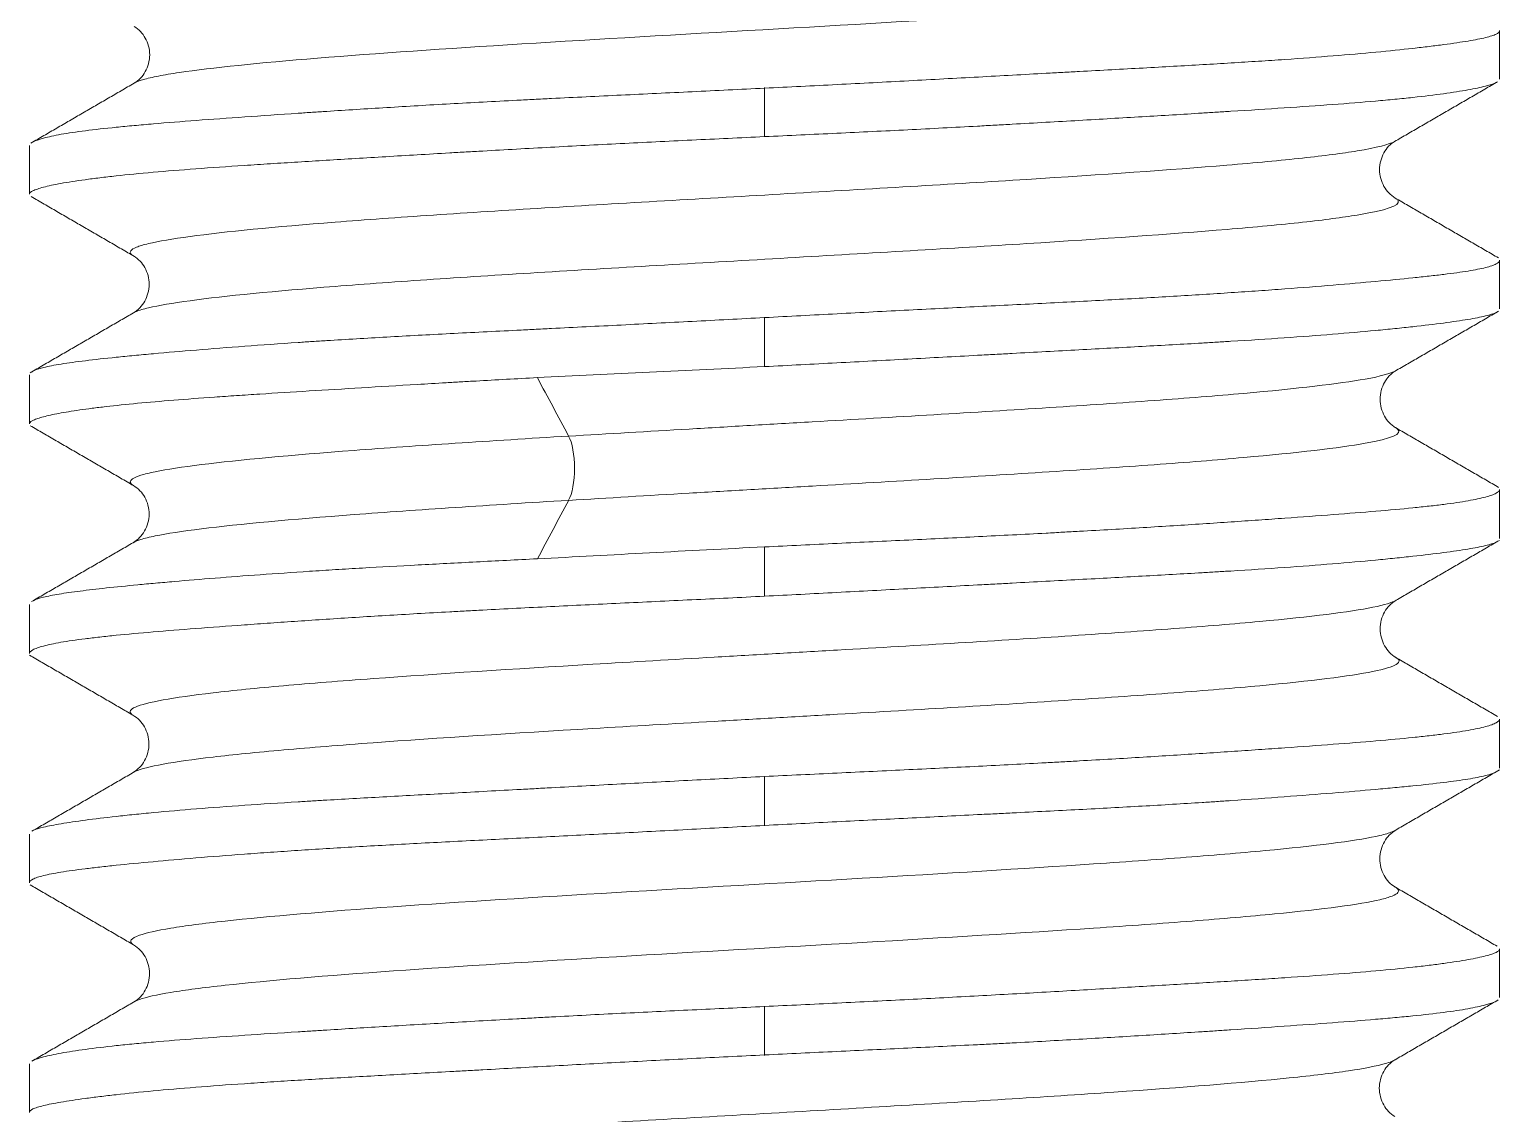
# Model space of a CAD drawing. Extents: x 840 to 1630, y 0 to 579.
# Drawn here: x 1364.63 to 1372.63, y 173.58 to 179.48 of the extents above; entities that cross this region are included whole.
import ezdxf

# ---------------------------------------------------------------- set-up
doc = ezdxf.new("R2010")
doc.units = 0
doc.header["$LTSCALE"] = 10
doc.header["$MEASUREMENT"] = 0
doc.layers.add('1', color=7, linetype='CONTINUOUS')

msp = doc.modelspace()

# ---------------------------------------------------------------- linework, layer by layer
at = {"layer": '1', "color": 7, "linetype": 'Continuous', "lineweight": 18}
for p, q in [((1372.6302, 179.2057), (1372.6302, 179.4705)), ((1364.6302, 178.8453), (1364.6302, 178.5802)), ((1372.6302, 177.9551), (1372.6302, 178.2204)), ((1364.6302, 177.5958), (1364.6302, 177.3301)), ((1372.6302, 176.7051), (1372.6302, 176.9712)), ((1364.6302, 176.3458), (1364.6302, 176.0805)), ((1372.6302, 175.4558), (1372.6302, 175.7212)), ((1364.6302, 175.0965), (1364.6302, 174.8312)), ((1372.6302, 174.2063), (1372.6302, 174.4713)), ((1364.6302, 173.8457), (1364.6302, 173.581))]:
    msp.add_line(p, q, dxfattribs=at)
at = {"layer": '1', "color": 7, "linetype": 'Continuous', "lineweight": 13}
for p, q in [((1368.6302, 178.8915), (1368.6302, 179.16)), ((1368.6302, 177.6415), (1368.6302, 177.91)), ((1368.6302, 176.3916), (1368.6302, 176.66)), ((1368.6302, 175.1415), (1368.6302, 175.41)), ((1368.6302, 173.8915), (1368.6302, 174.16))]:
    msp.add_line(p, q, dxfattribs=at)
at = {"layer": '1', "color": 7, "linetype": 'Continuous', "lineweight": 18}
for points, knots in [([(1365.1958, 179.1818), (1365.207, 179.1891), (1365.241, 179.2029), (1365.2995, 179.2167), (1365.365, 179.2297), (1365.4032, 179.2361), (1365.7951, 179.2944), (1366.4812, 179.3461), (1368.1368, 179.4496), (1369.1062, 179.5014), (1370.04, 179.5596), (1370.1416, 179.5661), (1370.3394, 179.579), (1370.6284, 179.5984), (1371.2401, 179.6437), (1371.6303, 179.6825), (1371.8512, 179.7149), (1371.8901, 179.7214), (1371.957, 179.7343), (1372.041, 179.7537), (1372.0892, 179.7802), (1372.0745, 179.8003), (1372.0629, 179.8074)], [0, 0, 0, 0, 0.03512, 0.066146, 0.066146, 0.097171, 0.097171, 0.345371, 0.345371, 0.593571, 0.593571, 0.624597, 0.624597, 0.655622, 0.717672, 0.841772, 0.841772, 0.872797, 0.872797, 0.903822, 0.965872, 1, 1, 1, 1]), ([(1365.1997, 179.4928), (1365.2262, 179.4767), (1365.2655, 179.4364), (1365.2941, 179.3384), (1365.2653, 179.2404), (1365.2259, 179.2001), (1365.1993, 179.184)], [0, 0, 0, 0, 0.252498, 0.499937, 0.747419, 1, 1, 1, 1]), ([(1372.6302, 179.4695), (1372.6301, 179.4633), (1372.6239, 179.4572), (1372.608, 179.4495), (1372.6044, 179.4479), (1372.5963, 179.4448), (1372.5831, 179.4402), (1372.5663, 179.4356), (1372.528, 179.4264), (1372.4964, 179.4202), (1372.4209, 179.4076), (1372.3771, 179.4011), (1372.3021, 179.391), (1372.2755, 179.3876), (1372.2333, 179.3824), (1372.2188, 179.3807), (1372.1892, 179.3772), (1372.1135, 179.3686), (1371.9623, 179.3531), (1371.8073, 179.3396), (1371.6419, 179.3264), (1371.5541, 179.3199), (1371.4375, 179.3118), (1371.4139, 179.3102), (1371.3662, 179.307), (1371.2939, 179.3023), (1371.2196, 179.2976), (1371.0681, 179.2883), (1370.8589, 179.2761), (1370.6351, 179.2639), (1370.4617, 179.2545), (1370.403, 179.2513), (1370.3135, 179.2464), (1370.2835, 179.2448), (1370.2233, 179.2415), (1370.1931, 179.2399), (1370.0416, 179.2315), (1369.7957, 179.2179), (1369.5431, 179.2042), (1369.351, 179.1939), (1369.2866, 179.1905), (1369.1568, 179.1837), (1369.0914, 179.1803), (1368.8943, 179.1701), (1368.7625, 179.1635), (1368.6304, 179.157)], [0, 0, 0, 0, 0.061707, 0.061707, 0.077345, 0.077345, 0.092983, 0.12426, 0.12426, 0.186813, 0.186813, 0.249366, 0.249366, 0.280642, 0.280642, 0.29628, 0.29628, 0.311919, 0.374471, 0.437024, 0.437024, 0.499577, 0.499577, 0.515215, 0.515215, 0.530854, 0.56213, 0.56213, 0.624683, 0.687236, 0.687236, 0.718512, 0.718512, 0.73415, 0.73415, 0.749789, 0.749789, 0.812341, 0.874894, 0.874894, 0.906171, 0.906171, 0.937447, 0.937447, 1, 1, 1, 1]), ([(1368.6304, 179.157), (1368.4983, 179.1504), (1368.3672, 179.1441), (1368.1073, 179.1316), (1367.8496, 179.1194), (1367.5961, 179.1072), (1367.439, 179.0994), (1367.4077, 179.0979), (1367.3451, 179.0947), (1367.3139, 179.0931), (1367.2207, 179.0883), (1367.1593, 179.0851), (1366.9777, 179.0753), (1366.7418, 179.0619), (1366.5182, 179.0481), (1366.3552, 179.0378), (1366.2749, 179.0326), (1366.1963, 179.0275), (1366.1443, 179.0241), (1366.1185, 179.0224), (1365.9911, 179.0139), (1365.8941, 179.0072), (1365.7096, 178.9942), (1365.5346, 178.9815), (1365.3786, 178.9691), (1365.2872, 178.9614), (1365.2693, 178.9599), (1365.2339, 178.9568), (1365.2166, 178.9552), (1365.1658, 178.9506), (1365.1334, 178.9475), (1365.0408, 178.9383), (1364.9851, 178.9321), (1364.8853, 178.9193), (1364.8413, 178.9127), (1364.7842, 178.9025), (1364.7667, 178.8991), (1364.7346, 178.8922), (1364.7201, 178.8887), (1364.6816, 178.8783), (1364.6624, 178.8714), (1364.6475, 178.8635), (1364.6455, 178.8624), (1364.6438, 178.8613)], [0, 0, 0, 0, 0.065944, 0.065944, 0.131887, 0.197831, 0.197831, 0.214316, 0.214316, 0.230802, 0.230802, 0.263774, 0.263774, 0.329718, 0.395661, 0.395661, 0.428633, 0.445119, 0.445119, 0.461605, 0.461605, 0.527548, 0.527548, 0.593492, 0.659435, 0.659435, 0.675921, 0.675921, 0.692407, 0.692407, 0.725379, 0.725379, 0.791322, 0.791322, 0.857266, 0.857266, 0.890238, 0.890238, 0.923209, 0.923209, 0.989153, 0.989153, 1, 1, 1, 1]), ([(1368.6301, 178.8932), (1368.7623, 178.8994), (1368.8933, 178.9055), (1369.1532, 178.9179), (1369.2821, 178.9241), (1369.5377, 178.937), (1369.6644, 178.9437), (1369.8214, 178.9522), (1369.8527, 178.9539), (1369.9153, 178.9574), (1369.9465, 178.9591), (1370.0397, 178.9643), (1370.101, 178.9678), (1370.2827, 178.9781), (1370.5186, 178.9918), (1370.7422, 179.0051), (1370.9052, 179.0149), (1370.9855, 179.0198), (1371.0641, 179.0246), (1371.1161, 179.0279), (1371.1419, 179.0295), (1371.2694, 179.0374), (1371.3664, 179.0436), (1371.5509, 179.0559), (1371.7259, 179.068), (1371.8819, 179.0804), (1371.9733, 179.0884), (1371.9912, 179.09), (1372.0266, 179.0933), (1372.0439, 179.0949), (1372.0947, 179.0999), (1372.1271, 179.1032), (1372.2196, 179.1134), (1372.3311, 179.1271), (1372.4191, 179.1408), (1372.4762, 179.151), (1372.4937, 179.1544), (1372.5258, 179.1612), (1372.5403, 179.1646), (1372.5789, 179.1746), (1372.5981, 179.181), (1372.6122, 179.1881), (1372.6135, 179.1887), (1372.6147, 179.1894)], [0, 0, 0, 0, 0.066201, 0.066201, 0.132402, 0.132402, 0.198603, 0.198603, 0.215153, 0.215153, 0.231703, 0.231703, 0.264804, 0.264804, 0.331005, 0.397206, 0.397206, 0.430306, 0.446857, 0.446857, 0.463407, 0.463407, 0.529608, 0.529608, 0.595809, 0.66201, 0.66201, 0.67856, 0.67856, 0.69511, 0.69511, 0.728211, 0.728211, 0.794412, 0.860613, 0.860613, 0.893713, 0.893713, 0.926814, 0.926814, 0.993015, 0.993015, 1, 1, 1, 1]), ([(1364.6302, 178.5802), (1364.6303, 178.5863), (1364.6366, 178.5923), (1364.6524, 178.6002), (1364.6561, 178.6018), (1364.6641, 178.605), (1364.6685, 178.6066), (1364.683, 178.6115), (1364.6942, 178.6148), (1364.7324, 178.6248), (1364.7957, 178.6385), (1364.8834, 178.6522), (1364.9584, 178.6625), (1364.9849, 178.6659), (1365.0271, 178.6711), (1365.0416, 178.6728), (1365.0712, 178.6762), (1365.1469, 178.6846), (1365.2981, 178.6993), (1365.4532, 178.7118), (1365.6186, 178.7242), (1365.7064, 178.7304), (1365.823, 178.7381), (1365.8466, 178.7396), (1365.8943, 178.7427), (1365.9666, 178.7473), (1366.0409, 178.752), (1366.1924, 178.7613), (1366.297, 178.7676), (1366.5135, 178.7807), (1366.6254, 178.7875), (1366.7987, 178.7978), (1366.8575, 178.8013), (1366.9469, 178.8065), (1366.9769, 178.8082), (1367.0371, 178.8117), (1367.0673, 178.8134), (1367.2188, 178.822), (1367.4646, 178.8357), (1367.7173, 178.8488), (1367.9094, 178.8585), (1367.9739, 178.8618), (1368.1036, 178.8681), (1368.169, 178.8713), (1368.3662, 178.8808), (1368.498, 178.887), (1368.6301, 178.8932)], [0, 0, 0, 0, 0.061707, 0.061707, 0.077346, 0.077346, 0.092984, 0.092984, 0.12426, 0.12426, 0.186813, 0.249366, 0.249366, 0.280642, 0.280642, 0.296281, 0.296281, 0.311919, 0.374472, 0.437024, 0.437024, 0.499577, 0.499577, 0.515215, 0.515215, 0.530854, 0.56213, 0.56213, 0.624683, 0.624683, 0.687236, 0.687236, 0.718512, 0.718512, 0.73415, 0.73415, 0.749789, 0.749789, 0.812341, 0.874894, 0.874894, 0.906171, 0.906171, 0.937447, 0.937447, 1, 1, 1, 1]), ([(1365.1979, 178.2432), (1365.1805, 178.2529), (1365.1715, 178.2691), (1365.1972, 178.2852), (1365.2292, 178.2982), (1365.2509, 178.3046), (1365.3325, 178.324), (1365.5611, 178.3629), (1366.0325, 178.4082), (1366.4618, 178.4405), (1366.6403, 178.4534), (1366.7331, 178.4599), (1367.0202, 178.4793), (1367.6303, 178.5181), (1368.309, 178.557), (1368.9817, 178.5958), (1369.205, 178.6087), (1369.6409, 178.6346), (1370.2791, 178.6734), (1371.0243, 178.7252), (1371.4394, 178.764), (1371.677, 178.7899), (1371.7762, 178.8028), (1371.9619, 178.8333), (1372.0314, 178.8509), (1372.0618, 178.8685)], [0, 0, 0, 0, 0.046442, 0.077487, 0.077487, 0.108531, 0.108531, 0.17062, 0.294797, 0.325841, 0.325841, 0.356886, 0.356886, 0.418974, 0.543152, 0.543152, 0.60524, 0.60524, 0.667329, 0.791506, 0.853595, 0.853595, 0.915684, 0.915684, 1, 1, 1, 1]), ([(1372.0625, 178.5592), (1372.0359, 178.5753), (1371.9963, 178.6157), (1371.9674, 178.7137), (1371.9957, 178.8117), (1372.035, 178.8521), (1372.0615, 178.8682)], [0, 0, 0, 0, 0.252647, 0.500199, 0.747613, 1, 1, 1, 1]), ([(1365.1929, 177.9321), (1365.1981, 177.9354), (1365.2049, 177.9388), (1365.2292, 177.9486), (1365.2509, 177.9551), (1365.3325, 177.9745), (1365.5612, 178.0133), (1366.0326, 178.0586), (1366.4619, 178.091), (1366.6405, 178.1039), (1366.7332, 178.1104), (1367.0204, 178.1298), (1367.6305, 178.1686), (1368.3092, 178.2074), (1368.9819, 178.2462), (1369.2051, 178.2592), (1369.641, 178.2851), (1370.2792, 178.3239), (1371.0245, 178.3756), (1371.4396, 178.4144), (1371.6771, 178.4403), (1371.7762, 178.4533), (1372.0126, 178.4921), (1372.1014, 178.5223), (1372.0729, 178.5524), (1372.0664, 178.5567)], [0, 0, 0, 0, 0.016157, 0.016157, 0.047228, 0.047228, 0.109371, 0.233656, 0.264728, 0.264728, 0.295799, 0.295799, 0.357942, 0.482227, 0.482227, 0.54437, 0.54437, 0.606512, 0.730798, 0.792941, 0.792941, 0.855083, 0.855083, 0.979369, 1, 1, 1, 1]), ([(1365.1972, 178.2436), (1365.2238, 178.2274), (1365.263, 178.187), (1365.2913, 178.0889), (1365.2624, 177.9908), (1365.223, 177.9503), (1365.1964, 177.9342)], [0, 0, 0, 0, 0.252332, 0.499781, 0.747392, 1, 1, 1, 1]), ([(1372.6302, 178.22), (1372.6301, 178.2133), (1372.6239, 178.2067), (1372.608, 178.1985), (1372.6044, 178.1968), (1372.5963, 178.1935), (1372.5831, 178.1886), (1372.5663, 178.1837), (1372.5281, 178.1742), (1372.4648, 178.1618), (1372.3771, 178.1496), (1372.3021, 178.1404), (1372.2755, 178.1373), (1372.2333, 178.1326), (1372.2188, 178.131), (1372.1892, 178.1279), (1372.174, 178.1263), (1372.0966, 178.1184), (1372.0294, 178.112), (1371.8847, 178.0987), (1371.8072, 178.0919), (1371.6419, 178.0781), (1371.554, 178.0712), (1371.4375, 178.0626), (1371.4139, 178.0609), (1371.3662, 178.0574), (1371.2939, 178.0523), (1371.2196, 178.0473), (1371.0682, 178.0373), (1370.8589, 178.0242), (1370.6352, 178.0116), (1370.4618, 178.0023), (1370.403, 177.9992), (1370.2837, 177.993), (1370.2235, 177.9899), (1370.0416, 177.9807), (1369.9187, 177.9746), (1369.6693, 177.9622), (1369.543, 177.9559), (1369.3509, 177.946), (1369.2865, 177.9427), (1369.1567, 177.9359), (1369.0913, 177.9325), (1368.8942, 177.9221), (1368.7624, 177.9151), (1368.6303, 177.9082)], [0, 0, 0, 0, 0.061709, 0.061709, 0.077347, 0.077347, 0.092985, 0.124262, 0.124262, 0.186814, 0.249367, 0.249367, 0.280644, 0.280644, 0.296282, 0.296282, 0.31192, 0.31192, 0.374473, 0.374473, 0.437025, 0.437025, 0.499578, 0.499578, 0.515216, 0.515216, 0.530854, 0.562131, 0.562131, 0.624684, 0.687236, 0.687236, 0.718513, 0.718513, 0.749789, 0.749789, 0.812342, 0.812342, 0.874895, 0.874895, 0.906171, 0.906171, 0.937447, 0.937447, 1, 1, 1, 1]), ([(1368.6302, 177.6415), (1368.7623, 177.6482), (1368.8933, 177.655), (1369.1532, 177.6687), (1369.4108, 177.6825), (1369.6643, 177.6961), (1369.8213, 177.7046), (1369.8526, 177.7063), (1369.9152, 177.7097), (1369.9464, 177.7114), (1370.0396, 177.7164), (1370.1009, 177.7197), (1370.2826, 177.7295), (1370.5185, 177.7422), (1370.7422, 177.7545), (1370.9052, 177.7636), (1370.9856, 177.7682), (1371.0642, 177.7728), (1371.1162, 177.7759), (1371.142, 177.7775), (1371.2694, 177.7852), (1371.3665, 177.7914), (1371.551, 177.8042), (1371.6385, 177.8108), (1371.8039, 177.8243), (1371.8819, 177.8312), (1371.9732, 177.8398), (1371.9912, 177.8415), (1372.0265, 177.845), (1372.0438, 177.8468), (1372.0947, 177.8519), (1372.127, 177.8554), (1372.2196, 177.8656), (1372.3311, 177.8789), (1372.4191, 177.8918), (1372.4762, 177.9013), (1372.4937, 177.9045), (1372.5258, 177.9108), (1372.5403, 177.9139), (1372.5789, 177.9232), (1372.5981, 177.9293), (1372.6123, 177.9361), (1372.6136, 177.9368), (1372.6148, 177.9375)], [0, 0, 0, 0, 0.066186, 0.066186, 0.132371, 0.198557, 0.198557, 0.215104, 0.215104, 0.23165, 0.23165, 0.264743, 0.264743, 0.330928, 0.397114, 0.397114, 0.430207, 0.446753, 0.446753, 0.4633, 0.4633, 0.529486, 0.529486, 0.595671, 0.595671, 0.661857, 0.661857, 0.678403, 0.678403, 0.69495, 0.69495, 0.728043, 0.728043, 0.794228, 0.860414, 0.860414, 0.893507, 0.893507, 0.9266, 0.9266, 0.992785, 0.992785, 1, 1, 1, 1]), ([(1368.6303, 177.9082), (1368.4982, 177.9013), (1368.3672, 177.8944), (1368.1074, 177.881), (1367.8497, 177.8678), (1367.5962, 177.8551), (1367.4392, 177.8472), (1367.4078, 177.8457), (1367.3453, 177.8425), (1367.314, 177.841), (1367.2208, 177.8363), (1367.1595, 177.8332), (1366.9778, 177.824), (1366.7418, 177.8118), (1366.5182, 177.7994), (1366.3551, 177.7897), (1366.3016, 177.7864), (1366.2224, 177.7814), (1366.1962, 177.7797), (1366.1443, 177.7763), (1366.1185, 177.7746), (1365.991, 177.766), (1365.894, 177.7591), (1365.7095, 177.7454), (1365.5346, 177.7317), (1365.3786, 177.7184), (1365.2873, 177.7101), (1365.2693, 177.7085), (1365.234, 177.7052), (1365.2166, 177.7036), (1365.1658, 177.6987), (1365.1335, 177.6955), (1365.0409, 177.686), (1364.9293, 177.6736), (1364.8413, 177.6615), (1364.7842, 177.6523), (1364.7667, 177.6492), (1364.7346, 177.6429), (1364.7201, 177.6397), (1364.6815, 177.6301), (1364.6624, 177.6236), (1364.6477, 177.6159), (1364.6459, 177.6149), (1364.6443, 177.6139)], [0, 0, 0, 0, 0.066015, 0.066015, 0.132031, 0.198046, 0.198046, 0.21455, 0.21455, 0.231054, 0.231054, 0.264061, 0.264061, 0.330077, 0.396092, 0.396092, 0.4291, 0.4291, 0.445603, 0.445603, 0.462107, 0.462107, 0.528123, 0.528123, 0.594138, 0.660153, 0.660153, 0.676657, 0.676657, 0.693161, 0.693161, 0.726169, 0.726169, 0.792184, 0.858199, 0.858199, 0.891207, 0.891207, 0.924215, 0.924215, 0.99023, 0.99023, 1, 1, 1, 1]), ([(1367.394, 177.5814), (1367.5949, 177.5915), (1367.7984, 177.6013), (1368.2105, 177.621), (1368.4191, 177.6309), (1368.6302, 177.6415)], [0, 0, 0, 0, 0.5, 0.5, 1, 1, 1, 1]), ([(1367.5643, 177.263), (1367.7777, 177.2759), (1368.1074, 177.2953), (1368.4428, 177.3147), (1368.6666, 177.3277), (1368.7787, 177.3342), (1369.337, 177.3665), (1369.9978, 177.4053), (1370.6677, 177.4506), (1370.924, 177.47), (1371.087, 177.483), (1371.1646, 177.4894), (1371.5307, 177.5218), (1371.7551, 177.5477), (1371.9819, 177.5885), (1372.0381, 177.6035), (1372.0648, 177.6185)], [0, 0, 0, 0, 0.109194, 0.163791, 0.163791, 0.218388, 0.218388, 0.436776, 0.54597, 0.600568, 0.600568, 0.655165, 0.655165, 0.873553, 0.873553, 1, 1, 1, 1]), ([(1372.0643, 177.309), (1372.038, 177.3252), (1371.999, 177.3657), (1371.9706, 177.4638), (1371.9991, 177.5619), (1372.0384, 177.6024), (1372.065, 177.6186)], [0, 0, 0, 0, 0.252444, 0.500067, 0.747619, 1, 1, 1, 1]), ([(1364.6302, 177.3299), (1364.6302, 177.3311), (1364.6316, 177.3378), (1364.6405, 177.3445), (1364.6564, 177.3518), (1364.6599, 177.3533), (1364.6676, 177.3563), (1364.68, 177.3607), (1364.6954, 177.3653), (1364.7297, 177.3744), (1364.7856, 177.3868), (1364.8611, 177.3992), (1364.9252, 177.4084), (1364.9592, 177.413), (1364.996, 177.4176), (1365.0211, 177.4207), (1365.034, 177.4222), (1365.1001, 177.4298), (1365.2144, 177.4417), (1365.4111, 177.4587), (1365.5589, 177.4698), (1365.6762, 177.4781), (1365.7163, 177.4808), (1365.7987, 177.4864), (1365.8411, 177.4891), (1365.9704, 177.4975), (1366.0596, 177.503), (1366.244, 177.5144), (1366.3391, 177.5202), (1366.5352, 177.5322), (1366.6362, 177.5383), (1366.7922, 177.5475), (1366.8449, 177.5506), (1366.9252, 177.5553), (1366.9521, 177.5569), (1367.0062, 177.56), (1367.1421, 177.5677), (1367.281, 177.5754), (1367.394, 177.5815)], [0, 0, 0, 0, 0.0145, 0.084893, 0.084893, 0.102491, 0.102491, 0.120089, 0.155286, 0.155286, 0.225679, 0.296072, 0.296072, 0.331268, 0.348866, 0.348866, 0.366464, 0.366464, 0.436857, 0.50725, 0.577643, 0.577643, 0.612839, 0.612839, 0.648036, 0.648036, 0.718429, 0.718429, 0.788821, 0.788821, 0.859214, 0.859214, 0.894411, 0.894411, 0.912009, 0.912009, 0.929607, 1, 1, 1, 1]), ([(1367.5645, 176.9134), (1367.7779, 176.9264), (1368.1076, 176.9458), (1368.443, 176.9652), (1368.6668, 176.9781), (1368.7789, 176.9846), (1369.3371, 177.017), (1369.9979, 177.0558), (1370.6678, 177.1011), (1370.9241, 177.1205), (1371.0871, 177.1334), (1371.1647, 177.1399), (1371.5308, 177.1722), (1371.7551, 177.1981), (1372.0424, 177.2499), (1372.1054, 177.2757), (1372.0732, 177.3036), (1372.0704, 177.3056), (1372.067, 177.3075)], [0, 0, 0, 0, 0.098503, 0.147754, 0.147754, 0.197006, 0.197006, 0.394011, 0.492514, 0.541765, 0.541765, 0.591017, 0.591017, 0.788022, 0.788022, 0.985028, 0.985028, 1, 1, 1, 1]), ([(1365.1936, 176.9955), (1365.175, 177.0071), (1365.1738, 177.0186), (1365.2, 177.0367), (1365.2151, 177.0431), (1365.2567, 177.0561), (1365.3358, 177.0755), (1365.6317, 177.1208), (1366.0559, 177.1596), (1366.4815, 177.1919), (1366.5702, 177.1984), (1366.7542, 177.2114), (1367.0401, 177.2308), (1367.3506, 177.2502), (1367.5643, 177.2631)], [0, 0, 0, 0, 0.129677, 0.129677, 0.202204, 0.202204, 0.274731, 0.419785, 0.709892, 0.709892, 0.782419, 0.782419, 0.854946, 1, 1, 1, 1]), ([(1367.5644, 176.9136), (1367.5835, 176.9479), (1367.6087, 177.0883), (1367.5835, 177.2287), (1367.5644, 177.2631)], [0, 0, 0, 0, 0.500101, 1, 1, 1, 1]), ([(1365.1964, 176.9938), (1365.2233, 176.9775), (1365.2629, 176.9367), (1365.291, 176.8382), (1365.2613, 176.7398), (1365.2208, 176.699), (1365.1936, 176.6828)], [0, 0, 0, 0, 0.252313, 0.49978, 0.747408, 1, 1, 1, 1]), ([(1372.6302, 176.9722), (1372.6301, 176.9656), (1372.6239, 176.9588), (1372.608, 176.9503), (1372.6044, 176.9485), (1372.5963, 176.9451), (1372.5831, 176.9399), (1372.5663, 176.9347), (1372.5281, 176.9245), (1372.4648, 176.911), (1372.3771, 176.898), (1372.3021, 176.8884), (1372.2755, 176.8852), (1372.2333, 176.8805), (1372.2189, 176.8789), (1372.1892, 176.8758), (1372.1135, 176.8679), (1371.9623, 176.8542), (1371.8072, 176.842), (1371.6418, 176.8295), (1371.554, 176.8231), (1371.4374, 176.8147), (1371.4138, 176.813), (1371.3661, 176.8096), (1371.2939, 176.8045), (1371.2195, 176.7994), (1371.0681, 176.789), (1370.8589, 176.7753), (1370.6352, 176.7616), (1370.4618, 176.7515), (1370.4031, 176.7482), (1370.3136, 176.7432), (1370.2836, 176.7415), (1370.2234, 176.7383), (1370.1932, 176.7366), (1370.0417, 176.7285), (1369.7958, 176.7159), (1369.5431, 176.7036), (1369.351, 176.6945), (1369.2865, 176.6914), (1369.1567, 176.6853), (1369.0914, 176.6822), (1368.8941, 176.6729), (1368.7623, 176.6666), (1368.6302, 176.66)], [0, 0, 0, 0, 0.06171, 0.06171, 0.077348, 0.077348, 0.092986, 0.124262, 0.124262, 0.186815, 0.249368, 0.249368, 0.280644, 0.280644, 0.296282, 0.296282, 0.31192, 0.374473, 0.437026, 0.437026, 0.499579, 0.499579, 0.515217, 0.515217, 0.530855, 0.562131, 0.562131, 0.624684, 0.687237, 0.687237, 0.718513, 0.718513, 0.734151, 0.734151, 0.749789, 0.749789, 0.812342, 0.874895, 0.874895, 0.906171, 0.906171, 0.937447, 0.937447, 1, 1, 1, 1]), ([(1365.1991, 176.6858), (1365.2083, 176.6905), (1365.2205, 176.6953), (1365.2566, 176.7065), (1365.3357, 176.7259), (1365.6317, 176.7712), (1366.056, 176.81), (1366.4815, 176.8424), (1366.5703, 176.8489), (1366.7543, 176.8618), (1367.0402, 176.8812), (1367.3507, 176.9006), (1367.5645, 176.9136)], [0, 0, 0, 0, 0.062712, 0.062712, 0.14792, 0.318336, 0.659168, 0.659168, 0.744376, 0.744376, 0.829584, 1, 1, 1, 1]), ([(1368.6302, 176.3916), (1368.7623, 176.3983), (1368.8933, 176.4051), (1369.1532, 176.4188), (1369.4108, 176.4326), (1369.6643, 176.4461), (1369.8213, 176.4545), (1369.8526, 176.4562), (1369.9152, 176.4596), (1369.9464, 176.4612), (1370.0396, 176.4662), (1370.101, 176.4695), (1370.2826, 176.4792), (1370.5186, 176.4918), (1370.7422, 176.5041), (1370.9053, 176.5133), (1370.9856, 176.5179), (1371.0642, 176.5225), (1371.1162, 176.5256), (1371.142, 176.5272), (1371.2694, 176.535), (1371.3665, 176.5413), (1371.551, 176.5543), (1371.7259, 176.5677), (1371.8819, 176.5815), (1371.9732, 176.5901), (1371.9912, 176.5919), (1372.0265, 176.5953), (1372.0438, 176.5971), (1372.0946, 176.6022), (1372.127, 176.6056), (1372.2196, 176.6158), (1372.3311, 176.629), (1372.4191, 176.6418), (1372.4762, 176.6512), (1372.4937, 176.6543), (1372.5258, 176.6606), (1372.5403, 176.6637), (1372.5789, 176.673), (1372.5981, 176.6791), (1372.6143, 176.6868), (1372.6172, 176.6885), (1372.6197, 176.6901)], [0, 0, 0, 0, 0.065511, 0.065511, 0.131023, 0.196534, 0.196534, 0.212912, 0.212912, 0.22929, 0.22929, 0.262046, 0.262046, 0.327557, 0.393069, 0.393069, 0.425824, 0.442202, 0.442202, 0.45858, 0.45858, 0.524092, 0.524092, 0.589603, 0.655114, 0.655114, 0.671492, 0.671492, 0.68787, 0.68787, 0.720626, 0.720626, 0.786137, 0.851649, 0.851649, 0.884405, 0.884405, 0.91716, 0.91716, 0.982672, 0.982672, 1, 1, 1, 1]), ([(1367.3943, 176.5952), (1367.2812, 176.5895), (1367.06, 176.5783), (1366.7426, 176.5617), (1366.5406, 176.5506), (1366.3928, 176.5419), (1366.3441, 176.539), (1366.272, 176.5346), (1366.2481, 176.5331), (1366.2007, 176.5301), (1366.1771, 176.5286), (1366.0607, 176.5209), (1365.8823, 176.5086), (1365.6373, 176.49), (1365.489, 176.4777), (1365.3836, 176.4686), (1365.3494, 176.4656), (1365.2996, 176.4611), (1365.2832, 176.4596), (1365.251, 176.4566), (1365.1722, 176.4492), (1365.044, 176.4362), (1364.9014, 176.4196), (1364.8252, 176.4087), (1364.7753, 176.4004), (1364.7599, 176.3976), (1364.7315, 176.392), (1364.7187, 176.3892), (1364.6841, 176.3807), (1364.6663, 176.3749), (1364.6528, 176.3686), (1364.6519, 176.3682), (1364.6511, 176.3678)], [0, 0, 0, 0, 0.076517, 0.153034, 0.229551, 0.229551, 0.267809, 0.267809, 0.286938, 0.286938, 0.306068, 0.306068, 0.382584, 0.459101, 0.535618, 0.535618, 0.573877, 0.573877, 0.593006, 0.593006, 0.612135, 0.688652, 0.765169, 0.841686, 0.841686, 0.879944, 0.879944, 0.918203, 0.918203, 0.99472, 0.99472, 1, 1, 1, 1]), ([(1364.6302, 176.0795), (1364.6303, 176.0862), (1364.6366, 176.093), (1364.6524, 176.1016), (1364.6561, 176.1033), (1364.6641, 176.1068), (1364.6774, 176.112), (1364.6942, 176.1171), (1364.7324, 176.1273), (1364.7957, 176.1407), (1364.8833, 176.1535), (1364.9583, 176.163), (1364.9849, 176.1662), (1365.0271, 176.1709), (1365.0416, 176.1725), (1365.0712, 176.1756), (1365.147, 176.1834), (1365.2982, 176.1971), (1365.4532, 176.2094), (1365.6186, 176.222), (1365.7065, 176.2285), (1365.823, 176.237), (1365.8466, 176.2387), (1365.8943, 176.2421), (1365.9666, 176.2473), (1366.0409, 176.2524), (1366.1923, 176.2627), (1366.4016, 176.2765), (1366.6253, 176.2899), (1366.7987, 176.2999), (1366.8574, 176.3032), (1366.9469, 176.3082), (1366.9769, 176.3098), (1367.037, 176.3131), (1367.0672, 176.3147), (1367.2187, 176.3227), (1367.4647, 176.3352), (1367.7174, 176.3474), (1367.9095, 176.3566), (1367.974, 176.3596), (1368.1037, 176.3658), (1368.1691, 176.369), (1368.3663, 176.3784), (1368.4981, 176.3849), (1368.6302, 176.3916)], [0, 0, 0, 0, 0.06171, 0.06171, 0.077348, 0.077348, 0.092986, 0.124262, 0.124262, 0.186815, 0.249368, 0.249368, 0.280644, 0.280644, 0.296282, 0.296282, 0.31192, 0.374473, 0.437026, 0.437026, 0.499578, 0.499578, 0.515217, 0.515217, 0.530855, 0.562131, 0.562131, 0.624684, 0.687237, 0.687237, 0.718513, 0.718513, 0.734151, 0.734151, 0.749789, 0.749789, 0.812342, 0.874895, 0.874895, 0.906171, 0.906171, 0.937447, 0.937447, 1, 1, 1, 1]), ([(1365.1894, 175.7465), (1365.1881, 175.7474), (1365.187, 175.7483), (1365.1704, 175.7621), (1365.1929, 175.8009), (1365.482, 175.8527), (1365.8677, 175.8915), (1366.1595, 175.9174), (1366.323, 175.9303), (1366.8546, 175.9691), (1367.4682, 176.008), (1368.133, 176.0468), (1368.4679, 176.0662), (1368.58, 176.0727), (1368.804, 176.0856), (1369.3635, 176.1179), (1370.1262, 176.1632), (1370.6854, 176.2021), (1370.9431, 176.2215), (1371.0253, 176.2279), (1371.1815, 176.2409), (1371.5513, 176.2732), (1371.9179, 176.3185), (1372.0482, 176.3576), (1372.0691, 176.3708), (1372.0695, 176.3711)], [0, 0, 0, 0, 0.004226, 0.004226, 0.066377, 0.190677, 0.252828, 0.252828, 0.314978, 0.314978, 0.439279, 0.501429, 0.501429, 0.532504, 0.532504, 0.56358, 0.68788, 0.750031, 0.750031, 0.781106, 0.781106, 0.812181, 0.936482, 0.998632, 1, 1, 1, 1]), ([(1372.0668, 176.0576), (1372.0398, 176.0739), (1371.9997, 176.1147), (1371.9706, 176.2133), (1371.9992, 176.3119), (1372.0391, 176.3527), (1372.0661, 176.369)], [0, 0, 0, 0, 0.252426, 0.50005, 0.747626, 1, 1, 1, 1]), ([(1365.2024, 175.4363), (1365.2038, 175.437), (1365.2612, 175.4636), (1365.482, 175.5031), (1365.8677, 175.5419), (1366.1596, 175.5678), (1366.3231, 175.5808), (1366.8547, 175.6196), (1367.4684, 175.6584), (1368.1332, 175.6972), (1368.4681, 175.7166), (1368.5802, 175.7231), (1368.8042, 175.736), (1369.3637, 175.7684), (1370.1264, 175.8137), (1370.6856, 175.8525), (1370.9432, 175.8719), (1371.0255, 175.8784), (1371.1817, 175.8913), (1371.5515, 175.9237), (1371.918, 175.969), (1372.0689, 176.0142), (1372.0837, 176.0337), (1372.0821, 176.0466), (1372.0754, 176.0531), (1372.062, 176.0602), (1372.0607, 176.0608), (1372.0594, 176.0615)], [0, 0, 0, 0, 0.003353, 0.127546, 0.189643, 0.189643, 0.251739, 0.251739, 0.375932, 0.438028, 0.438028, 0.469076, 0.469076, 0.500125, 0.624317, 0.686414, 0.686414, 0.717462, 0.717462, 0.74851, 0.872703, 0.934799, 0.965848, 0.965848, 0.996896, 0.996896, 1, 1, 1, 1]), ([(1365.1933, 175.7439), (1365.2205, 175.7276), (1365.2608, 175.6868), (1365.2903, 175.5883), (1365.262, 175.4897), (1365.2222, 175.4489), (1365.1953, 175.4326)], [0, 0, 0, 0, 0.252506, 0.500149, 0.747668, 1, 1, 1, 1]), ([(1372.6302, 175.7223), (1372.6301, 175.7158), (1372.6239, 175.7091), (1372.608, 175.7005), (1372.6044, 175.6988), (1372.5963, 175.6953), (1372.5831, 175.6901), (1372.5663, 175.6849), (1372.528, 175.6746), (1372.4648, 175.6611), (1372.3771, 175.648), (1372.3021, 175.6383), (1372.2756, 175.6351), (1372.2333, 175.6303), (1372.2189, 175.6287), (1372.1892, 175.6255), (1372.1135, 175.6176), (1371.9623, 175.6038), (1371.8072, 175.5917), (1371.6418, 175.5793), (1371.554, 175.573), (1371.4374, 175.5648), (1371.4138, 175.5631), (1371.3661, 175.5598), (1371.2939, 175.5547), (1371.2195, 175.5496), (1371.0681, 175.5394), (1370.8589, 175.5257), (1370.6351, 175.512), (1370.4618, 175.5018), (1370.4031, 175.4985), (1370.3136, 175.4934), (1370.2836, 175.4918), (1370.2234, 175.4885), (1370.1932, 175.4868), (1370.0417, 175.4786), (1369.7958, 175.4659), (1369.5431, 175.4536), (1369.351, 175.4444), (1369.2865, 175.4413), (1369.1567, 175.4352), (1369.0914, 175.4321), (1368.8942, 175.4227), (1368.7623, 175.4165), (1368.6302, 175.41)], [0, 0, 0, 0, 0.061708, 0.061708, 0.077346, 0.077346, 0.092984, 0.124261, 0.124261, 0.186814, 0.249366, 0.249366, 0.280643, 0.280643, 0.296281, 0.296281, 0.311919, 0.374472, 0.437025, 0.437025, 0.499578, 0.499578, 0.515216, 0.515216, 0.530854, 0.56213, 0.56213, 0.624683, 0.687236, 0.687236, 0.718512, 0.718512, 0.734151, 0.734151, 0.749789, 0.749789, 0.812342, 0.874894, 0.874894, 0.906171, 0.906171, 0.937447, 0.937447, 1, 1, 1, 1]), ([(1368.6302, 175.41), (1368.4981, 175.4035), (1368.3671, 175.3969), (1368.1073, 175.3833), (1367.8496, 175.3696), (1367.5962, 175.3559), (1367.4391, 175.3473), (1367.4078, 175.3456), (1367.3453, 175.3422), (1367.314, 175.3405), (1367.2208, 175.3355), (1367.1595, 175.3321), (1366.9778, 175.3222), (1366.7419, 175.3094), (1366.5183, 175.297), (1366.3552, 175.2877), (1366.2749, 175.2831), (1366.1963, 175.2785), (1366.1443, 175.2754), (1366.1185, 175.2738), (1365.991, 175.2661), (1365.894, 175.2599), (1365.7095, 175.2473), (1365.622, 175.2408), (1365.4565, 175.2275), (1365.3786, 175.2206), (1365.2872, 175.212), (1365.2692, 175.2103), (1365.2339, 175.2068), (1365.2166, 175.205), (1365.1658, 175.1998), (1365.1334, 175.1964), (1365.0409, 175.1861), (1364.9294, 175.1727), (1364.8413, 175.1597), (1364.7842, 175.15), (1364.7667, 175.1469), (1364.7347, 175.1405), (1364.7201, 175.1374), (1364.6827, 175.1283), (1364.6641, 175.1224), (1364.6514, 175.1166)], [0, 0, 0, 0, 0.066869, 0.066869, 0.133739, 0.200608, 0.200608, 0.217326, 0.217326, 0.234043, 0.234043, 0.267478, 0.267478, 0.334347, 0.401217, 0.401217, 0.434652, 0.451369, 0.451369, 0.468086, 0.468086, 0.534956, 0.534956, 0.601825, 0.601825, 0.668695, 0.668695, 0.685412, 0.685412, 0.70213, 0.70213, 0.735564, 0.735564, 0.802434, 0.869303, 0.869303, 0.902738, 0.902738, 0.936173, 0.936173, 1, 1, 1, 1]), ([(1368.6301, 175.1436), (1368.7622, 175.1506), (1368.8932, 175.1573), (1369.1531, 175.1707), (1369.4108, 175.1837), (1369.6643, 175.1963), (1369.8213, 175.2041), (1369.8526, 175.2056), (1369.9152, 175.2087), (1369.9464, 175.2103), (1370.0397, 175.2149), (1370.101, 175.218), (1370.2827, 175.2272), (1370.4007, 175.2333), (1370.6305, 175.2457), (1370.7423, 175.2521), (1370.9053, 175.2619), (1370.9856, 175.2669), (1371.0642, 175.272), (1371.1162, 175.2755), (1371.142, 175.2772), (1371.2694, 175.2858), (1371.3664, 175.2928), (1371.5509, 175.3065), (1371.7259, 175.32), (1371.8818, 175.3333), (1371.9732, 175.3414), (1371.9912, 175.343), (1372.0265, 175.3463), (1372.0438, 175.3479), (1372.0946, 175.3527), (1372.127, 175.3559), (1372.2196, 175.3653), (1372.3311, 175.3776), (1372.4191, 175.3897), (1372.4762, 175.399), (1372.4938, 175.4021), (1372.5258, 175.4085), (1372.5403, 175.4117), (1372.5789, 175.4214), (1372.5981, 175.4281), (1372.6145, 175.4368), (1372.6177, 175.4388), (1372.6203, 175.4407)], [0, 0, 0, 0, 0.065426, 0.065426, 0.130851, 0.196277, 0.196277, 0.212634, 0.212634, 0.22899, 0.22899, 0.261703, 0.261703, 0.327129, 0.327129, 0.392554, 0.392554, 0.425267, 0.441624, 0.441624, 0.45798, 0.45798, 0.523406, 0.523406, 0.588831, 0.654257, 0.654257, 0.670614, 0.670614, 0.68697, 0.68697, 0.719683, 0.719683, 0.785109, 0.850534, 0.850534, 0.883247, 0.883247, 0.91596, 0.91596, 0.981386, 0.981386, 1, 1, 1, 1]), ([(1364.6302, 174.8318), (1364.6303, 174.8384), (1364.6366, 174.845), (1364.6524, 174.8531), (1364.6561, 174.8548), (1364.6641, 174.858), (1364.6774, 174.8629), (1364.6942, 174.8677), (1364.7324, 174.8771), (1364.7957, 174.8895), (1364.8834, 174.9016), (1364.9584, 174.9109), (1364.9849, 174.914), (1365.0272, 174.9187), (1365.0416, 174.9203), (1365.0713, 174.9235), (1365.0864, 174.9251), (1365.1638, 174.9331), (1365.231, 174.9397), (1365.3757, 174.9531), (1365.4532, 174.96), (1365.6186, 174.9737), (1365.7064, 174.9806), (1365.8229, 174.9892), (1365.8466, 174.9909), (1365.8943, 174.9943), (1365.9665, 174.9994), (1366.0408, 175.0044), (1366.1923, 175.0143), (1366.4015, 175.0272), (1366.6253, 175.0397), (1366.7987, 175.049), (1366.8574, 175.0521), (1366.9768, 175.0583), (1367.037, 175.0613), (1367.2188, 175.0706), (1367.3418, 175.0767), (1367.5911, 175.0892), (1367.7175, 175.0957), (1367.9095, 175.1057), (1367.974, 175.1091), (1368.1037, 175.1159), (1368.1691, 175.1193), (1368.3662, 175.1298), (1368.498, 175.1367), (1368.6301, 175.1436)], [0, 0, 0, 0, 0.061708, 0.061708, 0.077346, 0.077346, 0.092985, 0.124261, 0.124261, 0.186814, 0.249367, 0.249367, 0.280643, 0.280643, 0.296281, 0.296281, 0.311919, 0.311919, 0.374472, 0.374472, 0.437025, 0.437025, 0.499578, 0.499578, 0.515216, 0.515216, 0.530854, 0.562131, 0.562131, 0.624683, 0.687236, 0.687236, 0.718512, 0.718512, 0.749789, 0.749789, 0.812342, 0.812342, 0.874894, 0.874894, 0.906171, 0.906171, 0.937447, 0.937447, 1, 1, 1, 1]), ([(1365.1924, 174.4963), (1365.1696, 174.5128), (1365.1918, 174.5422), (1365.3511, 174.5781), (1365.4834, 174.5975), (1365.5817, 174.6105), (1365.6359, 174.6169), (1366.1681, 174.6752), (1366.9529, 174.7269), (1368.6953, 174.8304), (1369.6529, 174.8822), (1370.5159, 174.9404), (1370.6087, 174.9469), (1370.7877, 174.9598), (1371.0461, 174.9792), (1371.5721, 175.0245), (1371.8692, 175.0633), (1372.0068, 175.0957), (1372.0288, 175.1022), (1372.0563, 175.1131), (1372.0648, 175.1175), (1372.0707, 175.1219)], [0, 0, 0, 0, 0.079051, 0.141102, 0.172127, 0.172127, 0.203152, 0.203152, 0.451352, 0.451352, 0.699553, 0.699553, 0.730578, 0.730578, 0.761603, 0.823653, 0.947753, 0.947753, 0.978778, 0.978778, 1, 1, 1, 1]), ([(1372.0628, 174.808), (1372.0361, 174.8242), (1371.9966, 174.8649), (1371.9685, 174.9633), (1371.9983, 175.0616), (1372.0387, 175.1023), (1372.0659, 175.1185)], [0, 0, 0, 0, 0.252317, 0.499747, 0.747353, 1, 1, 1, 1]), ([(1365.2018, 174.1848), (1365.2088, 174.1886), (1365.2481, 174.2053), (1365.3512, 174.2286), (1365.4834, 174.248), (1365.5817, 174.2609), (1365.6359, 174.2674), (1366.1682, 174.3256), (1366.9531, 174.3774), (1368.6955, 174.4809), (1369.6531, 174.5326), (1370.516, 174.5909), (1370.6089, 174.5973), (1370.7879, 174.6103), (1371.0463, 174.6297), (1371.5723, 174.675), (1371.8693, 174.7138), (1372.0069, 174.7461), (1372.0289, 174.7526), (1372.0615, 174.7656), (1372.0896, 174.7827), (1372.0792, 174.7998), (1372.0583, 174.8104)], [0, 0, 0, 0, 0.018243, 0.080293, 0.111318, 0.111318, 0.142343, 0.142343, 0.390544, 0.390544, 0.638745, 0.638745, 0.66977, 0.66977, 0.700795, 0.762845, 0.886945, 0.886945, 0.91797, 0.91797, 0.948995, 1, 1, 1, 1]), ([(1365.1973, 174.493), (1365.2242, 174.4768), (1365.2641, 174.4364), (1365.2935, 174.3383), (1365.2653, 174.2401), (1365.226, 174.1996), (1365.1994, 174.1835)], [0, 0, 0, 0, 0.252641, 0.500176, 0.747592, 1, 1, 1, 1]), ([(1372.6302, 174.471), (1372.6301, 174.465), (1372.6239, 174.4589), (1372.608, 174.4512), (1372.6044, 174.4496), (1372.5963, 174.4464), (1372.5831, 174.4416), (1372.5663, 174.4368), (1372.528, 174.4269), (1372.4647, 174.4134), (1372.3771, 174.3996), (1372.3021, 174.3893), (1372.2755, 174.3859), (1372.2333, 174.3807), (1372.2189, 174.379), (1372.1892, 174.3756), (1372.1135, 174.3671), (1371.9623, 174.3522), (1371.8073, 174.3396), (1371.6419, 174.3271), (1371.554, 174.3209), (1371.4375, 174.3131), (1371.4138, 174.3116), (1371.3661, 174.3085), (1371.2939, 174.3039), (1371.2195, 174.2993), (1371.0681, 174.29), (1370.9634, 174.2838), (1370.7469, 174.2709), (1370.635, 174.2643), (1370.4617, 174.254), (1370.403, 174.2506), (1370.2837, 174.2436), (1370.2235, 174.2402), (1370.0417, 174.2298), (1369.7958, 174.2161), (1369.5431, 174.2028), (1369.3511, 174.193), (1369.2866, 174.1897), (1369.1568, 174.1833), (1369.0914, 174.1801), (1368.8943, 174.1705), (1368.7625, 174.1642), (1368.6303, 174.158)], [0, 0, 0, 0, 0.06171, 0.06171, 0.077348, 0.077348, 0.092986, 0.124262, 0.124262, 0.186815, 0.249368, 0.249368, 0.280644, 0.280644, 0.296282, 0.296282, 0.31192, 0.374473, 0.437026, 0.437026, 0.499578, 0.499578, 0.515217, 0.515217, 0.530855, 0.562131, 0.562131, 0.624684, 0.624684, 0.687237, 0.687237, 0.718513, 0.718513, 0.749789, 0.749789, 0.812342, 0.874895, 0.874895, 0.906171, 0.906171, 0.937447, 0.937447, 1, 1, 1, 1]), ([(1368.6301, 173.8945), (1368.7622, 173.901), (1368.8932, 173.9072), (1369.1531, 173.9196), (1369.4109, 173.9318), (1369.6644, 173.944), (1369.8214, 173.9519), (1369.8528, 173.9535), (1369.9153, 173.9567), (1369.9466, 173.9583), (1370.0398, 173.9631), (1370.1011, 173.9664), (1370.2827, 173.9764), (1370.5186, 173.99), (1370.7422, 174.0037), (1370.9052, 174.014), (1370.9856, 174.0192), (1371.0641, 174.0243), (1371.1161, 174.0277), (1371.1419, 174.0294), (1371.2693, 174.0378), (1371.3664, 174.0444), (1371.5509, 174.0573), (1371.7259, 174.0699), (1371.8818, 174.0821), (1371.9732, 174.0898), (1371.9912, 174.0914), (1372.0265, 174.0945), (1372.0439, 174.096), (1372.0947, 174.1007), (1372.127, 174.1037), (1372.2196, 174.1131), (1372.2754, 174.1193), (1372.3751, 174.1323), (1372.4192, 174.139), (1372.4762, 174.1493), (1372.4938, 174.1527), (1372.5258, 174.1597), (1372.5403, 174.1631), (1372.5789, 174.1735), (1372.5981, 174.1804), (1372.6135, 174.1885), (1372.6159, 174.1899), (1372.618, 174.1912)], [0, 0, 0, 0, 0.065764, 0.065764, 0.131527, 0.197291, 0.197291, 0.213732, 0.213732, 0.230172, 0.230172, 0.263054, 0.263054, 0.328818, 0.394581, 0.394581, 0.427463, 0.443904, 0.443904, 0.460345, 0.460345, 0.526108, 0.526108, 0.591872, 0.657636, 0.657636, 0.674076, 0.674076, 0.690517, 0.690517, 0.723399, 0.723399, 0.789163, 0.789163, 0.854926, 0.854926, 0.887808, 0.887808, 0.92069, 0.92069, 0.986453, 0.986453, 1, 1, 1, 1]), ([(1368.6303, 174.158), (1368.4982, 174.1518), (1368.3672, 174.1457), (1368.1073, 174.1334), (1367.9784, 174.1273), (1367.7228, 174.1146), (1367.5961, 174.108), (1367.439, 174.0996), (1367.4077, 174.0979), (1367.3452, 174.0944), (1367.3139, 174.0927), (1367.2207, 174.0875), (1367.1594, 174.0841), (1366.9778, 174.0737), (1366.7419, 174.06), (1366.5183, 174.0466), (1366.3553, 174.0366), (1366.2749, 174.0317), (1366.1963, 174.0268), (1366.1443, 174.0236), (1366.1185, 174.022), (1365.9911, 174.0139), (1365.8941, 174.0077), (1365.7095, 173.9953), (1365.5345, 173.9832), (1365.3786, 173.9709), (1365.2872, 173.963), (1365.2692, 173.9614), (1365.2339, 173.9582), (1365.2165, 173.9566), (1365.1657, 173.9517), (1365.1334, 173.9484), (1365.0408, 173.9384), (1364.9293, 173.9248), (1364.8413, 173.9111), (1364.7842, 173.9008), (1364.7667, 173.8974), (1364.7347, 173.8905), (1364.7201, 173.8871), (1364.6816, 173.877), (1364.6624, 173.8705), (1364.6492, 173.8638), (1364.6488, 173.8636), (1364.6484, 173.8634)], [0, 0, 0, 0, 0.066525, 0.066525, 0.13305, 0.13305, 0.199574, 0.199574, 0.216205, 0.216205, 0.232837, 0.232837, 0.266099, 0.266099, 0.332624, 0.399149, 0.399149, 0.432411, 0.449042, 0.449042, 0.465673, 0.465673, 0.532198, 0.532198, 0.598723, 0.665248, 0.665248, 0.681879, 0.681879, 0.69851, 0.69851, 0.731772, 0.731772, 0.798297, 0.864822, 0.864822, 0.898084, 0.898084, 0.931347, 0.931347, 0.997871, 0.997871, 1, 1, 1, 1]), ([(1364.6302, 173.5818), (1364.6303, 173.588), (1364.6366, 173.5941), (1364.6524, 173.6018), (1364.6561, 173.6033), (1364.6641, 173.6064), (1364.6774, 173.611), (1364.6942, 173.6156), (1364.7324, 173.6249), (1364.7641, 173.6311), (1364.8396, 173.6439), (1364.8834, 173.6506), (1364.9584, 173.6608), (1364.9849, 173.6642), (1365.0271, 173.6694), (1365.0416, 173.6711), (1365.0712, 173.6746), (1365.147, 173.6833), (1365.2981, 173.6987), (1365.4531, 173.712), (1365.6185, 173.7252), (1365.7064, 173.7316), (1365.8229, 173.7396), (1365.8466, 173.7412), (1365.8943, 173.7443), (1365.9665, 173.7491), (1366.0409, 173.7537), (1366.1923, 173.7629), (1366.4016, 173.7751), (1366.6254, 173.7874), (1366.7988, 173.7969), (1366.8575, 173.8002), (1366.947, 173.8051), (1366.977, 173.8068), (1367.0372, 173.8101), (1367.0673, 173.8118), (1367.2188, 173.8202), (1367.4647, 173.8339), (1367.7174, 173.8477), (1367.9094, 173.8579), (1367.9739, 173.8613), (1368.1036, 173.8681), (1368.169, 173.8714), (1368.3662, 173.8815), (1368.498, 173.888), (1368.6301, 173.8945)], [0, 0, 0, 0, 0.061709, 0.061709, 0.077347, 0.077347, 0.092985, 0.124262, 0.124262, 0.186814, 0.186814, 0.249367, 0.249367, 0.280644, 0.280644, 0.296282, 0.296282, 0.31192, 0.374473, 0.437025, 0.437025, 0.499578, 0.499578, 0.515216, 0.515216, 0.530854, 0.562131, 0.562131, 0.624684, 0.687236, 0.687236, 0.718513, 0.718513, 0.734151, 0.734151, 0.749789, 0.749789, 0.812342, 0.874895, 0.874895, 0.906171, 0.906171, 0.937447, 0.937447, 1, 1, 1, 1]), ([(1365.1963, 173.245), (1365.1655, 173.2645), (1365.1886, 173.2905), (1365.2996, 173.3165), (1365.3659, 173.3294), (1365.4045, 173.3359), (1365.5361, 173.3553), (1365.8615, 173.3941), (1366.4286, 173.4394), (1366.9091, 173.4718), (1367.1066, 173.4847), (1367.208, 173.4912), (1367.519, 173.5106), (1368.1672, 173.5494), (1368.8547, 173.5882), (1369.5157, 173.627), (1369.7317, 173.64), (1370.146, 173.6659), (1370.7416, 173.7047), (1371.3942, 173.7564), (1371.7208, 173.7952), (1371.8961, 173.8211), (1371.9623, 173.8341), (1372.0342, 173.8548), (1372.0535, 173.8625), (1372.0652, 173.8703)], [0, 0, 0, 0, 0.093618, 0.124659, 0.124659, 0.155699, 0.155699, 0.21778, 0.341942, 0.372982, 0.372982, 0.404023, 0.404023, 0.466104, 0.590266, 0.590266, 0.652347, 0.652347, 0.714428, 0.83859, 0.900671, 0.900671, 0.962752, 0.962752, 1, 1, 1, 1]), ([(1372.0604, 173.5591), (1372.0339, 173.5752), (1371.9947, 173.6155), (1371.9663, 173.7135), (1371.9952, 173.8114), (1372.0347, 173.8517), (1372.0613, 173.8678)], [0, 0, 0, 0, 0.252529, 0.499982, 0.747447, 1, 1, 1, 1])]:
    msp.add_open_spline(points, degree=3, knots=knots, dxfattribs=at)
for points, degree in [([(1365.1994, 179.1839), (1364.9189, 179.0209), (1364.6383, 178.8581)], 2), ([(1372.0583, 178.8664), (1372.3389, 179.0294), (1372.6197, 179.1923)], 2), ([(1364.6397, 178.5671), (1364.9206, 178.4042), (1365.2014, 178.2412)], 2), ([(1372.6241, 178.2331), (1372.3434, 178.3959), (1372.0628, 178.5588)], 2), ([(1365.1966, 177.9342), (1364.9158, 177.7713), (1364.635, 177.6084)], 2), ([(1372.0613, 177.6165), (1372.3423, 177.7795), (1372.6234, 177.9424)], 2), ([(1364.6344, 177.3198), (1364.9157, 177.1568), (1365.1969, 176.9936)], 2), ([(1372.6251, 176.984), (1372.3441, 177.1468), (1372.0632, 177.3097)], 2), ([(1365.2032, 176.6881), (1364.9222, 176.5249), (1364.6409, 176.3619)], 2), ([(1368.6302, 176.66), (1368.419, 176.6496), (1368.002, 176.6278), (1367.5951, 176.6058), (1367.3943, 176.595)], 3), ([(1372.0662, 176.3692), (1372.3476, 176.5324), (1372.6289, 176.6955)], 2), ([(1364.63, 176.0709), (1364.9113, 175.9079), (1365.1926, 175.7447)], 2), ([(1372.6184, 175.7373), (1372.3371, 175.9003), (1372.0559, 176.0635)], 2), ([(1372.0669, 175.1197), (1372.3481, 175.2829), (1372.6292, 175.446)], 2), ([(1365.2059, 175.4383), (1364.9249, 175.2752), (1364.6436, 175.1121)], 2), ([(1364.6341, 174.8203), (1364.9151, 174.6573), (1365.1961, 174.4941)], 2), ([(1372.6167, 174.4863), (1372.3356, 174.6493), (1372.0546, 174.8125)], 2), ([(1365.2053, 174.1868), (1364.9244, 174.0236), (1364.6434, 173.8606)], 2), ([(1372.0614, 173.8681), (1372.3424, 174.0313), (1372.6233, 174.1944)], 2)]:
    msp.add_open_spline(points, degree=degree, dxfattribs=at)
at = {"layer": '1', "color": 7, "linetype": 'Continuous', "lineweight": 13}
for points in [[(1367.5643, 177.2631), (1367.5077, 177.369), (1367.451, 177.475), (1367.3944, 177.5809)], [(1367.3946, 176.5958), (1367.4512, 176.7017), (1367.5078, 176.8076), (1367.5645, 176.9136)]]:
    msp.add_open_spline(points, degree=3, dxfattribs=at)

doc.saveas('drawing.dxf')
